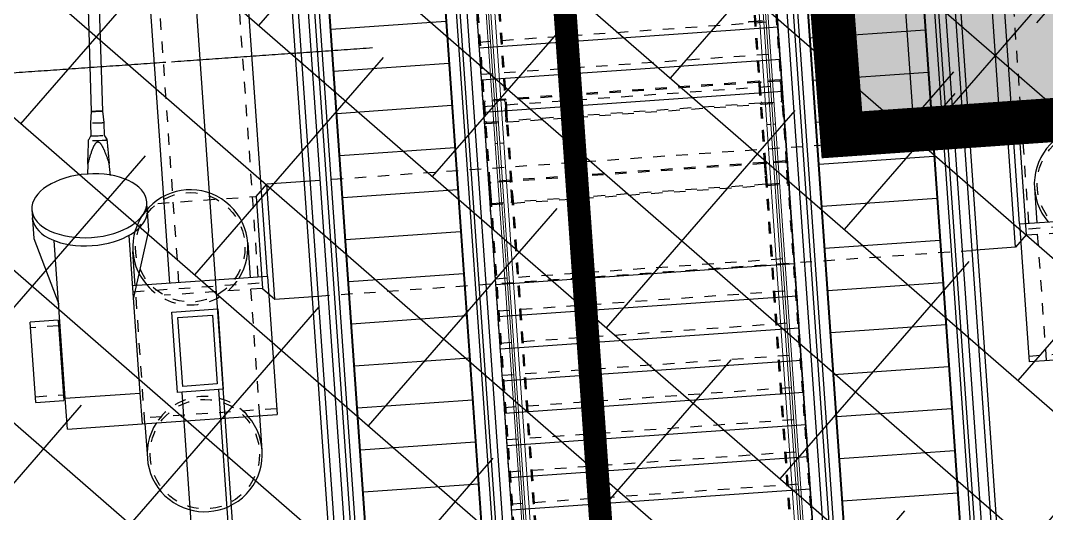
# Model space of a CAD drawing. Header units: millimetres. Extents: x 50357 to 985146, y 723188 to 1803594.
# Drawn here: x 834407.37 to 834416.28, y 820128.81 to 820133.09 of the extents above; entities that cross this region are included whole.
import ezdxf
from ezdxf.xclip import XClip

# ---------------------------------------------------------------- set-up
doc = ezdxf.new("R2010")
doc.units = ezdxf.units.MM
doc.header["$LTSCALE"] = 3
doc.header["$MEASUREMENT"] = 0
for name, pattern in [('DASHED2', [0.375, 0.25, -0.125]), ('DIVIDE', [1.25, 0.5, -0.25, 0, -0.25, 0, -0.25]), ('Grid Line', [22.225, 12.7, -3.175, 3.175, -3.175]), ('XXASB-PIW-ARC-DWG-1012-MWP-XXXX-WS3-XC$0$XXXXX-PIW-P-ASB_BRIDGE_DECK_STR-XXX$0$Member Hidden', [4.5, 2.5, -2]), ('XXASB-PIW-ARC-DWG-1012-MWP-XXXX-WS3-XC$0$XXXXX-PIW-P-ASB_BRIDGE_STAIR_ESCALATOR-XXX$0$Member Hidden', [4.5, 2.5, -2])]:
    doc.linetypes.add(name, pattern=pattern)
doc.layers.add('-Excluded area line', color=7, linetype='DASHED2', lineweight=40)
for name, color, linetype in [('-Section line', 7, 'Continuous'), ('00_Xref', 7, 'Continuous'), ('3A35X-MAGP-P-LD-00-0$0$LWK-GA_HANDRAIL', 7, 'Continuous'), ('_ANCILIARY', 40, 'Continuous'), ('_ANCILIARY HATCH', 252, 'Continuous'), ('_DEV LINE', 96, 'DIVIDE')]:
    doc.layers.add(name, color=color, linetype=linetype)
for name, color, linetype, true_color in [('WKD071__', 7, 'Continuous', 0x6e6e6e), ('XXASB-PIW-ARC-DWG-1012-MWP-XXXX-WS3-XC$0$XXXXX-PIW-P-ASB_BRIDGE_DECK_STR-XXX$0$A-GENM', 7, 'Continuous', 0x6e6e6e), ('XXASB-PIW-ARC-DWG-1012-MWP-XXXX-WS3-XC$0$XXXXX-PIW-P-ASB_BRIDGE_DECK_STR-XXX$0$ADS280_B', 7, 'Continuous', 0x6e6e6e), ('XXASB-PIW-ARC-DWG-1012-MWP-XXXX-WS3-XC$0$XXXXX-PIW-P-ASB_BRIDGE_DECK_STR-XXX$0$ADS280_BSteel', 7, 'Continuous', 0x6e6e6e), ('XXASB-PIW-ARC-DWG-1012-MWP-XXXX-WS3-XC$0$XXXXX-PIW-P-ASB_BRIDGE_DECK_STR-XXX$0$ADS280_C', 7, 'Continuous', 0x6e6e6e), ('XXASB-PIW-ARC-DWG-1012-MWP-XXXX-WS3-XC$0$XXXXX-PIW-P-ASB_BRIDGE_DECK_STR-XXX$0$ADS280_H', 7, 'XXASB-PIW-ARC-DWG-1012-MWP-XXXX-WS3-XC$0$XXXXX-PIW-P-ASB_BRIDGE_DECK_STR-XXX$0$Member Hidden', 0x6e6e6e), ('XXASB-PIW-ARC-DWG-1012-MWP-XXXX-WS3-XC$0$XXXXX-PIW-P-ASB_BRIDGE_STAIR_ESCALATOR-XXX$0$A-GENM', 7, 'Continuous', 0x6e6e6e), ('XXASB-PIW-ARC-DWG-1012-MWP-XXXX-WS3-XC$0$XXXXX-PIW-P-ASB_BRIDGE_STAIR_ESCALATOR-XXX$0$ADS240', 7, 'XXASB-PIW-ARC-DWG-1012-MWP-XXXX-WS3-XC$0$XXXXX-PIW-P-ASB_BRIDGE_STAIR_ESCALATOR-XXX$0$Member Hidden', 0x6e6e6e), ('XXASB-PIW-ARC-DWG-1012-MWP-XXXX-WS3-XC$0$XXXXX-PIW-P-ASB_BRIDGE_STAIR_ESCALATOR-XXX$0$ADS240_F', 7, 'Continuous', 0x6e6e6e), ('XXASB-PIW-ARC-DWG-1012-MWP-XXXX-WS3-XC$0$XXXXX-PIW-P-ASB_BRIDGE_STAIR_ESCALATOR-XXX$0$ADS280_C', 7, 'Continuous', 0x6e6e6e), ('XXASB-PIW-ARC-DWG-1012-MWP-XXXX-WS3-XC$0$XXXXX-PIW-P-ASB_BRIDGE_STAIR_ESCALATOR-XXX$0$ADS280_H1', 7, 'XXASB-PIW-ARC-DWG-1012-MWP-XXXX-WS3-XC$0$XXXXX-PIW-P-ASB_BRIDGE_STAIR_ESCALATOR-XXX$0$Member Hidden', 0x6e6e6e), ('XXASB-PIW-ARC-DWG-1012-MWP-XXXX-WS3-XC$0$XXXXX-PIW-P-ASB_BRIDGE_STAIR_ESCALATOR-XXX$0$ADS292_H', 7, 'XXASB-PIW-ARC-DWG-1012-MWP-XXXX-WS3-XC$0$XXXXX-PIW-P-ASB_BRIDGE_STAIR_ESCALATOR-XXX$0$Member Hidden', 0x6e6e6e), ('XXASB-PIW-ARC-DWG-1012-MWP-XXXX-WS3-XC$0$XXXXX-PIW-P-ASB_BRIDGE_STAIR_ESCALATOR-XXX$0$ADS292_H1', 7, 'XXASB-PIW-ARC-DWG-1012-MWP-XXXX-WS3-XC$0$XXXXX-PIW-P-ASB_BRIDGE_STAIR_ESCALATOR-XXX$0$Member Hidden', 0x6e6e6e), ('XXASB-PIW-ARC-DWG-1012-MWP-XXXX-WS3-XC$0$XXXXX-PIW-P-ASB_BRIDGE_STAIR_ESCALATOR-XXX$0$Q-SPCQ-1', 7, 'Continuous', 0x6e6e6e)]:
    doc.layers.add(name, color=color, linetype=linetype, true_color=true_color)
doc.layers.add('XXASB-PIW-ARC-DWG-1012-MWP-XXXX-WS3-XC$0$XXXXX-PIW-P-ASB_BRIDGE_DECK_ARC-XXX$0$A-FLOR-HRAL', color=7, linetype='Continuous', lineweight=13, true_color=0x6e6e6e)

# ---------------------------------------------------------------- blocks, each defined once
blk = doc.blocks.new('x-baseplan')
blk.add_lwpolyline([(834550.5505, 818213.8099), (834557.1707, 818119.1058), (834549.7388, 818118.5863), (834547.9798, 818143.7498), (834547.5808, 818143.722), (834547.5407, 818144.2956), (834539.9643, 818143.7659), (834540.0207, 818142.9597), (834532.4541, 818142.4509), (834523.9731, 818144.3196), (834526.2542, 818154.6723), (834539.4112, 818151.6754), (834539.6457, 818148.3218), (834547.2222, 818148.8514), (834547.1833, 818149.4081), (834547.5823, 818149.436), (834542.9962, 818215.0413), (834543.2207, 818215.057), (834550.326, 818213.7942), (834550.5505, 818213.8099)])
blk = doc.blocks.new('XXASB-PIW-ARC-DWG-1012-MWP-XXXX-WS3-XC$0$XXXXX-PIW-P-ASB_BRIDGE_DECK_ARC-XXX$0$HANDRAIL - HANDRAIL-3273728-DECK F_F_L__ARC')
at = {"layer": 'XXASB-PIW-ARC-DWG-1012-MWP-XXXX-WS3-XC$0$XXXXX-PIW-P-ASB_BRIDGE_DECK_ARC-XXX$0$A-FLOR-HRAL'}
for p, q in [((-668972.4, 99837.5), (-668972.4, 93010.1)), ((-668937.4, 93010.1), (-668937.4, 99837.5)), ((-668917.4, 93007.6), (-668917.4, 98077.6)), ((-668917.4, 93007.6), (-668917.4, 98077.6)), ((-668897.4, 98077.6), (-668897.4, 93007.6)), ((-668972.4, 93010.1), (-668972.4, 91790.1)), ((-668937.4, 91790.1), (-668937.4, 93010.1)), ((-668917.4, 91787.6), (-668917.4, 93007.6)), ((-668917.4, 91787.6), (-668917.4, 93007.6)), ((-668897.4, 93007.6), (-668917.4, 93007.6)), ((-668897.4, 93007.6), (-668897.4, 91787.6)), ((-668972.4, 91790.1), (-668972.4, 87310.1)), ((-668937.4, 87310.1), (-668937.4, 91790.1)), ((-668917.4, 87307.6), (-668917.4, 91787.6)), ((-668917.4, 87307.6), (-668917.4, 91787.6)), ((-668917.4, 91787.6), (-668897.4, 91787.6)), ((-668897.4, 91787.6), (-668897.4, 87307.6))]:
    blk.add_line(p, q, dxfattribs=at)
for points in [[(-668962.4, 93007.6), (-668964.2, 93007.6), (-668966.8, 93007.8), (-668969.6, 93008.3), (-668971.2, 93008.8), (-668972.2, 93009.4), (-668972.4, 93009.9), (-668972.4, 93010.1)], [(-668962.4, 91787.6), (-668964.2, 91787.6), (-668966.8, 91787.8), (-668969.6, 91788.3), (-668971.2, 91788.8), (-668972.2, 91789.4), (-668972.4, 91789.9), (-668972.4, 91790.1)]]:
    blk.add_open_spline(points, degree=3, knots=[0, 0, 0, 0, 0.1666667, 0.25, 0.3333333, 0.4166667, 0.5, 0.5, 0.5, 0.5], dxfattribs=at)
for points in [[(-668937.4, 93010.1), (-668937.4, 93009.9), (-668937.6, 93009.4), (-668938.6, 93008.8), (-668940.3, 93008.3), (-668942.3, 93007.9), (-668944.8, 93007.6), (-668946.5, 93007.6), (-668962.4, 93007.6)], [(-668937.4, 91790.1), (-668937.4, 91789.9), (-668937.6, 91789.4), (-668938.7, 91788.8), (-668940.3, 91788.3), (-668942.4, 91787.9), (-668944.8, 91787.6), (-668946.5, 91787.6), (-668962.4, 91787.6)]]:
    blk.add_open_spline(points, degree=3, dxfattribs=at)
blk = doc.blocks.new('XXASB-PIW-ARC-DWG-1012-MWP-XXXX-WS3-XC$0$XXXXX-PIW-P-ASB_BRIDGE_DECK_ARC-XXX$0$HANDRAIL1 - HANDRAIL-3274031-DECK F_F_L__ARC')
at = {"layer": 'XXASB-PIW-ARC-DWG-1012-MWP-XXXX-WS3-XC$0$XXXXX-PIW-P-ASB_BRIDGE_DECK_ARC-XXX$0$A-FLOR-HRAL'}
for p, q in [((-671107.9, 99837.5), (-671107.9, 93010.1)), ((-671072.9, 93010.1), (-671072.9, 99837.5)), ((-671147.9, 93007.6), (-671147.9, 98077.6)), ((-671127.9, 93007.6), (-671127.9, 98077.6)), ((-671127.9, 98077.6), (-671127.9, 93007.6)), ((-671147.9, 91787.6), (-671147.9, 93007.6)), ((-671127.9, 93007.6), (-671147.9, 93007.6)), ((-671127.9, 91787.6), (-671127.9, 93007.6)), ((-671127.9, 93007.6), (-671127.9, 91787.6)), ((-671107.9, 93010.1), (-671107.9, 91790.1)), ((-671072.9, 91790.1), (-671072.9, 93010.1)), ((-671107.9, 91790.1), (-671108, 87310.1)), ((-671073, 87310.1), (-671072.9, 91790.1)), ((-671148, 87307.6), (-671147.9, 91787.6)), ((-671147.9, 91787.6), (-671127.9, 91787.6)), ((-671128, 87307.6), (-671127.9, 91787.6)), ((-671127.9, 91787.6), (-671128, 87307.6))]:
    blk.add_line(p, q, dxfattribs=at)
for points in [[(-671097.9, 93007.6), (-671099.7, 93007.6), (-671102.3, 93007.8), (-671105.1, 93008.3), (-671106.7, 93008.8), (-671107.7, 93009.4), (-671107.9, 93009.9), (-671107.9, 93010.1)], [(-671097.9, 91787.6), (-671099.7, 91787.6), (-671102.3, 91787.8), (-671105.1, 91788.3), (-671106.7, 91788.8), (-671107.7, 91789.4), (-671107.9, 91789.9), (-671107.9, 91790.1)]]:
    blk.add_open_spline(points, degree=3, knots=[0, 0, 0, 0, 0.1666667, 0.25, 0.3333333, 0.4166667, 0.5, 0.5, 0.5, 0.5], dxfattribs=at)
for points in [[(-671072.9, 93010.1), (-671072.9, 93009.9), (-671073.2, 93009.4), (-671074.2, 93008.8), (-671075.8, 93008.3), (-671077.9, 93007.9), (-671080.3, 93007.6), (-671097.1, 93007.6), (-671097.9, 93007.6)], [(-671072.9, 91790.1), (-671072.9, 91789.9), (-671073.2, 91789.4), (-671074.2, 91788.8), (-671075.8, 91788.3), (-671077.9, 91787.9), (-671095.3, 91787.6), (-671097.1, 91787.6), (-671097.9, 91787.6)]]:
    blk.add_open_spline(points, degree=3, dxfattribs=at)
blk = doc.blocks.new('XXASB-PIW-ARC-DWG-1012-MWP-XXXX-WS3-XC$0$XXXXX-PIW-P-ASB_BRIDGE_DECK_ARC-XXX')
at = {"layer": 'XXASB-PIW-ARC-DWG-1012-MWP-XXXX-WS3-XC$0$XXXXX-PIW-P-ASB_BRIDGE_DECK_ARC-XXX$0$A-FLOR-HRAL', "rotation": 3.999000000000387}
for name, p in [('XXASB-PIW-ARC-DWG-1012-MWP-XXXX-WS3-XC$0$XXXXX-PIW-P-ASB_BRIDGE_DECK_ARC-XXX$0$HANDRAIL - HANDRAIL-3273728-DECK F_F_L__ARC', (835227159.6, 818090927.1)), ('XXASB-PIW-ARC-DWG-1012-MWP-XXXX-WS3-XC$0$XXXXX-PIW-P-ASB_BRIDGE_DECK_ARC-XXX$0$HANDRAIL1 - HANDRAIL-3274031-DECK F_F_L__ARC', (835226970.6, 818090913.9))]:
    blk.add_blockref(name, p, dxfattribs=at)
blk = doc.blocks.new('XXASB-PIW-ARC-DWG-1012-MWP-XXXX-WS3-XC$0$XXXXX-PIW-P-ASB_BRIDGE_DECK_STR-XXX$0$Hanger Node - Hanger Node-V16-DECK F_F_L__STR')
at = {"layer": 'XXASB-PIW-ARC-DWG-1012-MWP-XXXX-WS3-XC$0$XXXXX-PIW-P-ASB_BRIDGE_DECK_STR-XXX$0$A-GENM'}
for p, q in [((364.8, 93.3), (276.4, 99.3)), ((606, 63.3), (579.2, 78.8)), ((721, 60), (606, 60)), ((821, 50), (721, 60)), ((579.2, -78.8), (606, -63.3)), ((606, -60), (721, -60)), ((721, -60), (821, -50)), ((260.2, -100.4), (364.8, -93.3))]:
    blk.add_line(p, q, dxfattribs=at)
for centre, major_axis, start_param, end_param in [((568.5, 0), (0, 85), 0.986084, 3.788527), ((606, 0), (0, 63.3), 3.926991, 5.819538), ((721, 0), (0, 60), 0.785398, 3.926997), ((821, 0), (0, 50), 4.426575, 10.363752), ((821, 0), (0, 50), 4.243489, 9.930095), ((821, 0), (0, 50), 0.999585, 6.283185), ((821, 0), (0, 50), 0.208627, 4.936788), ((821, 0), (0, 50), 1.659996, 4.52034)]:
    blk.add_ellipse(centre, major_axis=major_axis, ratio=0.000001, start_param=start_param, end_param=end_param, dxfattribs=at)
for points, knots in [([(364.8, -93.3), (374.1, -90.6), (392.7, -85.1), (420.4, -76.4), (443.2, -68.7), (461.5, -62.2), (472.8, -57.9), (481.8, -54.3), (488.5, -51.6), (494, -49.2), (498.5, -47.2), (501.7, -45.7), (505, -44.2), (509.4, -42.1), (514.9, -39.5), (520.2, -36.6), (523.9, -34.5), (525.9, -33.2), (527.4, -32.2), (528.9, -31.2), (531, -29.8), (533.7, -28.1), (536.9, -25.9), (541.1, -22.9), (544.9, -19.7), (547.5, -16.7), (548.7, -14.9), (549.5, -13.5), (550.1, -12), (550.8, -9.9), (551.5, -7.1), (552.1, -3.6), (552.2, 0), (552, 3.7), (551.5, 7.2), (550.8, 10), (550, 12.1), (549.4, 13.5), (548.6, 14.9), (547.4, 16.8), (544.8, 19.8), (541.1, 23), (536.9, 26), (533.7, 28.1), (531, 29.8), (528.9, 31.2), (527.4, 32.2), (525.9, 33.2), (523.9, 34.5), (520.2, 36.6), (514.9, 39.5), (509.4, 42.1), (505, 44.2), (501.7, 45.7), (498.4, 47.2), (494, 49.2), (488.5, 51.6), (481.8, 54.3), (472.8, 57.9), (461.5, 62.2), (443.2, 68.7), (420.4, 76.4), (392.6, 85.1), (374.1, 90.6), (364.8, 93.3)], [0, 0, 0, 0, 0.066667, 0.133333, 0.2, 0.233333, 0.266667, 0.283333, 0.3, 0.316667, 0.325, 0.333333, 0.341667, 0.35, 0.366667, 0.383333, 0.391667, 0.395833, 0.4, 0.404167, 0.408333, 0.416667, 0.425, 0.433333, 0.45, 0.458333, 0.4625, 0.466667, 0.470833, 0.475, 0.483333, 0.491667, 0.5, 0.508333, 0.516667, 0.525, 0.529167, 0.533333, 0.5375, 0.541667, 0.55, 0.566667, 0.575, 0.583333, 0.591667, 0.595833, 0.6, 0.604167, 0.608333, 0.616667, 0.633333, 0.65, 0.658333, 0.666667, 0.675, 0.683333, 0.7, 0.716667, 0.733333, 0.766667, 0.8, 0.866667, 0.933333, 1, 1, 1, 1]), ([(364.8, 93.3), (378.6, 92.4), (406, 90.5), (440.2, 88.2), (467.6, 86.4), (488, 85), (508.4, 83.6), (528.6, 82.2), (548.7, 80.9), (561.9, 80), (568.5, 79.5)], [0, 0, 0, 0, 0.2, 0.4, 0.5, 0.6, 0.7, 0.8, 0.9, 1, 1, 1, 1]), ([(568.5, 79.5), (570.6, 79.4), (572.9, 79.2), (575.1, 79.1), (576.5, 79), (577.9, 78.9), (578.9, 78.8), (579.2, 78.8), (579.2, 78.8)], [0, 0, 0, 0, 0.333333, 0.416667, 0.5, 0.666667, 0.833333, 1, 1, 1, 1]), ([(568.5, -79.5), (561.9, -80), (548.7, -80.9), (528.6, -82.2), (508.4, -83.6), (488, -85), (467.6, -86.4), (440.2, -88.2), (406, -90.5), (378.6, -92.4), (364.8, -93.3)], [0, 0, 0, 0, 0.1, 0.2, 0.3, 0.4, 0.5, 0.6, 0.8, 1, 1, 1, 1]), ([(579.2, -78.8), (579.2, -78.8), (578.9, -78.8), (577.9, -78.9), (576.5, -79), (575.1, -79.1), (572.9, -79.2), (570.6, -79.4), (568.5, -79.5)], [0, 0, 0, 0, 0.166667, 0.333333, 0.5, 0.583333, 0.666667, 1, 1, 1, 1])]:
    blk.add_open_spline(points, degree=3, knots=knots, dxfattribs=at)
blk = doc.blocks.new('XXASB-PIW-ARC-DWG-1012-MWP-XXXX-WS3-XC$0$XXXXX-PIW-P-ASB_BRIDGE_DECK_STR-XXX$0$Hanger Rod M100 - Horiziontal Rod-3293526-DECK F_F_L__STR')
at = {"layer": 'XXASB-PIW-ARC-DWG-1012-MWP-XXXX-WS3-XC$0$XXXXX-PIW-P-ASB_BRIDGE_DECK_STR-XXX$0$ADS280_B'}
for p, q in [((1181.9, 50), (-4877.3, 50)), ((1181.9, 50), (1181.9, 45.4)), ((-4877.3, -50), (-4877.3, -45.4)), ((-4877.3, -50), (1181.9, -50))]:
    blk.add_line(p, q, dxfattribs=at)
for centre, start_param, end_param in [((-4877.3, 0), 5.763862, 11.331637), ((-4877.3, 0), 5.875466, 11.268739), ((-4877.3, 0), 4.934897, 8.058481), ((-4877.3, 0), 4.11118, 8.486953), ((-4877.3, 0), 4.788814, 7.628898), ((-4877.3, 0), 3.263359, 9.424778), ((1181.9, 0), 2.733873, 8.29873), ((1181.9, 0), 0.523599, 0.803373), ((1181.9, 0), 0.937825, 1.141156), ((1181.9, 0), 1.330369, 1.681779), ((1181.9, 0), 1.593082, 4.487306), ((1181.9, 0), 2.277935, 2.598801)]:
    blk.add_ellipse(centre, major_axis=(0, 50), ratio=0.000001, start_param=start_param, end_param=end_param, dxfattribs=at)
at = {"layer": 'XXASB-PIW-ARC-DWG-1012-MWP-XXXX-WS3-XC$0$XXXXX-PIW-P-ASB_BRIDGE_DECK_STR-XXX$0$ADS280_H'}
for centre, start_param, end_param in [((-4877.3, 0), 5.604068, 7.173152), ((-4877.3, 0), 3.141593, 8.204559), ((-4877.3, 0), 5.738942, 6.714216), ((1181.9, 0), 0.814184, 6.283185), ((1181.9, 0), 0, 5.070939), ((1181.9, 0), 2.159285, 3.974735), ((1181.9, 0), 2.449769, 4.031559)]:
    blk.add_ellipse(centre, major_axis=(0, 50), ratio=0.000001, start_param=start_param, end_param=end_param, dxfattribs=at)
blk = doc.blocks.new('XXASB-PIW-ARC-DWG-1012-MWP-XXXX-WS3-XC$0$XXXXX-PIW-P-ASB_BRIDGE_DECK_STR-XXX$0$Arch Built-up Joint - ARCH JOINT BUILT-UP BOX-545552-DECK LEVEL FRAMING PLAN _PART 2 OF 2_')
at = {"layer": 'XXASB-PIW-ARC-DWG-1012-MWP-XXXX-WS3-XC$0$XXXXX-PIW-P-ASB_BRIDGE_DECK_STR-XXX$0$A-GENM'}
for p, q in [((89818.1, 666797.4), (89234.8, 666622.4)), ((89984.8, 666797.4), (89818.1, 666797.4)), ((89984.8, 666796.8), (89984.8, 666797.4)), ((89984.8, 666797.4), (89998.6, 666797.4)), ((90069.4, 666797.4), (89998.6, 666797.4)), ((88148.4, 666622.4), (88148.4, 665972.4)), ((88148.4, 666622.4), (88416.8, 666622.4)), ((88416.8, 666622.4), (89789.6, 666622.4)), ((88416.8, 666622.4), (88416.8, 666537.4)), ((88416.8, 666537.4), (88416.8, 666057.4)), ((88416.8, 666057.4), (88416.8, 665972.4)), ((88416.8, 665972.4), (88148.4, 665972.4)), ((89788.9, 665972.4), (88416.8, 665972.4)), ((89234.8, 665972.3), (89818.1, 665797.4)), ((89818.1, 665797.4), (89984.8, 665797.4)), ((89984.8, 665797.4), (89984.8, 665798)), ((89998.6, 665797.4), (89984.8, 665797.4)), ((89998.6, 665797.4), (90069.4, 665797.4))]:
    blk.add_line(p, q, dxfattribs=at)
for centre, start_param, end_param in [((89998.6, 666297.4), 0.050021, 1.570795), ((90069.4, 666297.4), 0.001055, 1.570796), ((89998.6, 666297.4), 0.004384, 0.050021), ((90069.4, 666297.4), 4.712389, 6.283185), ((89998.6, 666297.4), 1.570795, 3.091572), ((90069.4, 666297.4), 1.570796, 3.140538), ((90069.4, 666297.4), 3.141593, 4.712389), ((89998.6, 666297.4), 3.091572, 3.137208)]:
    blk.add_ellipse(centre, major_axis=(0, 500), ratio=0.552538, start_param=start_param, end_param=end_param, dxfattribs=at)
blk = doc.blocks.new('XXASB-PIW-ARC-DWG-1012-MWP-XXXX-WS3-XC$0$XXXXX-PIW-P-ASB_BRIDGE_DECK_STR-XXX$0$Circular Hollow Sections - CHS Ø 700x50 THK-2967927-DECK LEVEL FRAMING PLAN _PART 2 OF 2_')
at = {"layer": 'XXASB-PIW-ARC-DWG-1012-MWP-XXXX-WS3-XC$0$XXXXX-PIW-P-ASB_BRIDGE_DECK_STR-XXX$0$ADS280_B'}
for p, q in [((88398.4, 676430.6), (88398.4, 676185.5)), ((88398.4, 676430.6), (89098.4, 676430.6)), ((89098.4, 676185.5), (89098.4, 676430.6)), ((89098.4, 676185.5), (88398.4, 676185.5))]:
    blk.add_line(p, q, dxfattribs=at)
at = {"layer": 'XXASB-PIW-ARC-DWG-1012-MWP-XXXX-WS3-XC$0$XXXXX-PIW-P-ASB_BRIDGE_DECK_STR-XXX$0$ADS280_H'}
for p, q in [((88448.4, 676430.6), (88448.4, 676185.5)), ((89048.4, 676185.5), (89048.4, 676430.6))]:
    blk.add_line(p, q, dxfattribs=at)
blk = doc.blocks.new('XXASB-PIW-ARC-DWG-1012-MWP-XXXX-WS3-XC$0$XXXXX-PIW-P-ASB_BRIDGE_DECK_STR-XXX$0$Built Up Member - BUILT-UP BOX D1000xB650xTF50xTW50 THK-2043985-DECK LEVEL FRAMING PLAN _PART 2 OF 2_')
at = {"layer": 'XXASB-PIW-ARC-DWG-1012-MWP-XXXX-WS3-XC$0$XXXXX-PIW-P-ASB_BRIDGE_DECK_STR-XXX$0$ADS280_B'}
for p, q in [((88148.4, 675522.4), (88148.4, 674347.4)), ((89348.4, 674347.4), (89348.4, 675522.4)), ((89348.4, 674347.4), (88148.4, 674347.4))]:
    blk.add_line(p, q, dxfattribs=at)
at = {"layer": 'XXASB-PIW-ARC-DWG-1012-MWP-XXXX-WS3-XC$0$XXXXX-PIW-P-ASB_BRIDGE_DECK_STR-XXX$0$ADS280_H'}
for p, q in [((88198.4, 674347.4), (88198.4, 675522.4)), ((89298.4, 675522.4), (89298.4, 674347.4))]:
    blk.add_line(p, q, dxfattribs=at)
blk = doc.blocks.new('XXASB-PIW-ARC-DWG-1012-MWP-XXXX-WS3-XC$0$XXXXX-PIW-P-ASB_BRIDGE_DECK_STR-XXX$0$C1')
at = {"layer": 'XXASB-PIW-ARC-DWG-1012-MWP-XXXX-WS3-XC$0$XXXXX-PIW-P-ASB_BRIDGE_DECK_STR-XXX$0$ADS280_C'}
for points in [[(-350, 200), (350, 200), (350, -200), (-350, -200)], [(-300, 150), (300, 150), (300, -150), (-300, -150)]]:
    blk.add_lwpolyline(points, close=True, dxfattribs=at)
blk = doc.blocks.new('XXASB-PIW-ARC-DWG-1012-MWP-XXXX-WS3-XC$0$XXXXX-PIW-P-ASB_BRIDGE_DECK_STR-XXX')
at = {"layer": 'XXASB-PIW-ARC-DWG-1012-MWP-XXXX-WS3-XC$0$XXXXX-PIW-P-ASB_BRIDGE_DECK_STR-XXX$0$ADS280_B'}
for p, q in [((834548143.2, 818135676.6), (834542828.6, 818211703.5)), ((834555525.2, 818136192.6), (834554926.2, 818144761.7)), ((834548991.1, 818135735.9), (834548392.1, 818144304.9))]:
    blk.add_line(p, q, dxfattribs=at)
at = {"layer": 'XXASB-PIW-ARC-DWG-1012-MWP-XXXX-WS3-XC$0$XXXXX-PIW-P-ASB_BRIDGE_DECK_STR-XXX$0$ADS280_BSteel'}
for p, q in [((834548247.4, 818134731.6), (834548472.3, 818131514.2)), ((834548795.4, 818131536.7), (834548570.5, 818134754.1))]:
    blk.add_line(p, q, dxfattribs=at)
at = {"layer": 'XXASB-PIW-ARC-DWG-1012-MWP-XXXX-WS3-XC$0$XXXXX-PIW-P-ASB_BRIDGE_DECK_STR-XXX$0$ADS280_H'}
for p, q in [((834548223, 818135682.2), (834547311.9, 818148715.4)), ((834555605, 818136198.2), (834555006.2, 818144764.2)), ((834548911.3, 818135730.3), (834548312.5, 818144296.3))]:
    blk.add_line(p, q, dxfattribs=at)
at = {"layer": 'XXASB-PIW-ARC-DWG-1012-MWP-XXXX-WS3-XC$0$XXXXX-PIW-P-ASB_BRIDGE_DECK_STR-XXX$0$A-GENM'}
for name, p, rotation in [('XXASB-PIW-ARC-DWG-1012-MWP-XXXX-WS3-XC$0$XXXXX-PIW-P-ASB_BRIDGE_DECK_STR-XXX$0$Hanger Node - Hanger Node-V16-DECK F_F_L__STR', (834547535, 818136349.8), 91.70044239157103), ('XXASB-PIW-ARC-DWG-1012-MWP-XXXX-WS3-XC$0$XXXXX-PIW-P-ASB_BRIDGE_DECK_STR-XXX$0$Arch Built-up Joint - ARCH JOINT BUILT-UP BOX-545552-DECK LEVEL FRAMING PLAN _PART 2 OF 2_', (835218400.8, 818092963.9), 93.99870513591777)]:
    blk.add_blockref(name, p, dxfattribs=dict(at, rotation=rotation))
at = {"layer": 'XXASB-PIW-ARC-DWG-1012-MWP-XXXX-WS3-XC$0$XXXXX-PIW-P-ASB_BRIDGE_DECK_STR-XXX$0$ADS280_B', "linetype": 'XXASB-PIW-ARC-DWG-1012-MWP-XXXX-WS3-XC$0$XXXXX-PIW-P-ASB_BRIDGE_DECK_STR-XXX$0$Member Hidden', "xscale": -1, "rotation": 273.9987051370143}
blk.add_blockref('XXASB-PIW-ARC-DWG-1012-MWP-XXXX-WS3-XC$0$XXXXX-PIW-P-ASB_BRIDGE_DECK_STR-XXX$0$Built Up Member - BUILT-UP BOX D1000xB650xTF50xTW50 THK-2043985-DECK LEVEL FRAMING PLAN _PART 2 OF 2_', (833889050, 818000036.8), dxfattribs=at)
at = {"layer": 'XXASB-PIW-ARC-DWG-1012-MWP-XXXX-WS3-XC$0$XXXXX-PIW-P-ASB_BRIDGE_DECK_STR-XXX$0$ADS280_B', "linetype": 'XXASB-PIW-ARC-DWG-1012-MWP-XXXX-WS3-XC$0$XXXXX-PIW-P-ASB_BRIDGE_DECK_STR-XXX$0$Member Hidden', "rotation": 93.99870513591777}
blk.add_blockref('XXASB-PIW-ARC-DWG-1012-MWP-XXXX-WS3-XC$0$XXXXX-PIW-P-ASB_BRIDGE_DECK_STR-XXX$0$Built Up Member - BUILT-UP BOX D1000xB650xTF50xTW50 THK-2043985-DECK LEVEL FRAMING PLAN _PART 2 OF 2_', (835227927.5, 818093629.8), dxfattribs=at)
at = {"layer": 'XXASB-PIW-ARC-DWG-1012-MWP-XXXX-WS3-XC$0$XXXXX-PIW-P-ASB_BRIDGE_DECK_STR-XXX$0$ADS280_BSteel', "linetype": 'XXASB-PIW-ARC-DWG-1012-MWP-XXXX-WS3-XC$0$XXXXX-PIW-P-ASB_BRIDGE_DECK_STR-XXX$0$Member Hidden'}
for name, p, rotation in [('XXASB-PIW-ARC-DWG-1012-MWP-XXXX-WS3-XC$0$XXXXX-PIW-P-ASB_BRIDGE_DECK_STR-XXX$0$Hanger Rod M100 - Horiziontal Rod-3293526-DECK F_F_L__STR', (834547365.9, 818142045.6), 91.70044239157103), ('XXASB-PIW-ARC-DWG-1012-MWP-XXXX-WS3-XC$0$XXXXX-PIW-P-ASB_BRIDGE_DECK_STR-XXX$0$Circular Hollow Sections - CHS Ø 700x50 THK-2967927-DECK LEVEL FRAMING PLAN _PART 2 OF 2_', (835227927.5, 818093629.8), 93.99870513591777)]:
    blk.add_blockref(name, p, dxfattribs=dict(at, rotation=rotation))
at = {"layer": 'XXASB-PIW-ARC-DWG-1012-MWP-XXXX-WS3-XC$0$XXXXX-PIW-P-ASB_BRIDGE_DECK_STR-XXX$0$ADS280_C', "rotation": 93.99870513598016}
blk.add_blockref('XXASB-PIW-ARC-DWG-1012-MWP-XXXX-WS3-XC$0$XXXXX-PIW-P-ASB_BRIDGE_DECK_STR-XXX$0$C1', (834548384.5, 818135092), dxfattribs=at)
blk = doc.blocks.new('XXASB-PIW-ARC-DWG-1012-MWP-XXXX-WS3-XC$0$XXXXX-PIW-P-ASB_BRIDGE_STAIR_ESCALATOR-XXX$0$KONEGL-TravelMaster110_Escalator_Single_metric - TM110 - 101384-1810381-DECK F_F_L__STR')
at = {"layer": 'XXASB-PIW-ARC-DWG-1012-MWP-XXXX-WS3-XC$0$XXXXX-PIW-P-ASB_BRIDGE_STAIR_ESCALATOR-XXX$0$Q-SPCQ-1'}
for p, q in [((7575.6, 773.5), (-885, 773.5)), ((7327.3, 687.4), (-8262.6, 687.4)), ((-8262.6, 629.2), (7327.3, 629.2)), ((7574.3, 593.5), (-7791.7, 593.5)), ((-7757, 505), (7607.7, 505)), ((-7748.3, 500), (7616.1, 500)), ((2252.8, 500), (2252.8, -500)), ((2618.9, 500), (2618.9, -500)), ((2985, 500), (2985, -500)), ((3351.1, 500), (3351.1, -500)), ((3717.2, 500), (3717.2, -500)), ((4083.2, 500), (4083.2, -500)), ((4449.3, 500), (4449.3, -500)), ((4815.4, 500), (4815.4, -500)), ((5181.5, 500), (5181.5, -500)), ((5547.6, 500), (5547.6, -500)), ((5913.6, 500), (5913.6, -500)), ((6279.7, 500), (6279.7, -500)), ((7607.7, -505), (-7757, -505)), ((7616.1, -500), (-7748.3, -500)), ((7574.3, -593.5), (-7791.7, -593.5)), ((-8262.6, -629.2), (7327.3, -629.2)), ((7327.3, -687.4), (-8262.6, -687.4)), ((-7790.5, -773.5), (7575.6, -773.5))]:
    blk.add_line(p, q, dxfattribs=at)
blk = doc.blocks.new('XXASB-PIW-ARC-DWG-1012-MWP-XXXX-WS3-XC$0$XXXXX-PIW-P-ASB_BRIDGE_STAIR_ESCALATOR-XXX$0$KONEGL-TravelMaster110_Escalator_Single_metric - TM110 - 101384-V1-DECK F_F_L__STR')
at = {"layer": 'XXASB-PIW-ARC-DWG-1012-MWP-XXXX-WS3-XC$0$XXXXX-PIW-P-ASB_BRIDGE_STAIR_ESCALATOR-XXX$0$Q-SPCQ-1'}
for p, q in [((7575.6, 773.5), (-7790.4, 773.5)), ((7327.3, 687.4), (-8262.6, 687.4)), ((-8262.6, 629.2), (7327.3, 629.2)), ((7574.3, 593.5), (-7791.7, 593.5)), ((-7757, 505), (7607.7, 505)), ((-7748.3, 500), (7616.1, 500)), ((2618.9, 500), (2618.9, -500)), ((2985, 500), (2985, -500)), ((3351.1, 500), (3351.1, -500)), ((3717.2, 500), (3717.2, -500)), ((4083.2, 500), (4083.2, -500)), ((4449.3, 500), (4449.3, -500)), ((4815.4, 500), (4815.4, -500)), ((5181.5, 500), (5181.5, -500)), ((5547.6, 500), (5547.6, -500)), ((5913.6, 500), (5913.6, -500)), ((6279.7, 500), (6279.7, -500)), ((6645.8, 500), (6645.8, -500)), ((7607.7, -505), (-7757, -505)), ((7616.1, -500), (-7748.3, -500)), ((7574.3, -593.5), (-7791.7, -593.5)), ((-8262.6, -629.2), (7327.3, -629.2)), ((7327.3, -687.4), (-8262.6, -687.4)), ((-885, -773.5), (7575.6, -773.5))]:
    blk.add_line(p, q, dxfattribs=at)
blk = doc.blocks.new('XXASB-PIW-ARC-DWG-1012-MWP-XXXX-WS3-XC$0$XXXXX-PIW-P-ASB_BRIDGE_STAIR_ESCALATOR-XXX$0$Square Hollow Sections - SHS 200x200x10-V38-DECK F_F_L__STR')
at = {"layer": 'XXASB-PIW-ARC-DWG-1012-MWP-XXXX-WS3-XC$0$XXXXX-PIW-P-ASB_BRIDGE_STAIR_ESCALATOR-XXX$0$ADS292_H'}
for p, q in [((-1100.3, -100), (-1100.3, 100)), ((1099.8, 100), (-1100.3, 100)), ((1099.8, 90), (-1100.3, 90)), ((1099.8, 100), (1099.8, -100)), ((1099.8, -90), (-1100.3, -90)), ((-1100.3, -100), (1099.8, -100))]:
    blk.add_line(p, q, dxfattribs=at)
blk = doc.blocks.new('XXASB-PIW-ARC-DWG-1012-MWP-XXXX-WS3-XC$0$XXXXX-PIW-P-ASB_BRIDGE_STAIR_ESCALATOR-XXX$0$A$C1D6126A4')
at = {"layer": 'XXASB-PIW-ARC-DWG-1012-MWP-XXXX-WS3-XC$0$XXXXX-PIW-P-ASB_BRIDGE_STAIR_ESCALATOR-XXX$0$ADS240_F'}
for p, q in [((834554618.2, 818120845), (834553171.9, 818141534.5)), ((834552024.5, 818120663.7), (834550578.3, 818141353.2)), ((834550832.1, 818137722.1), (834553425.8, 818137903.4)), ((834550851.6, 818137442.8), (834553445.3, 818137624.1)), ((834550871.1, 818137163.4), (834553464.8, 818137344.7)), ((834550975.7, 818135667.1), (834553569.4, 818135848.4)), ((834550995.3, 818135387.8), (834553588.9, 818135569.1)), ((834551014.8, 818135108.5), (834553608.5, 818135289.8)), ((834551034.3, 818134829.1), (834553628, 818135010.4)), ((834551053.8, 818134549.8), (834553647.5, 818134731.1)), ((834551073.4, 818134270.5), (834553667, 818134451.8)), ((834551092.9, 818133991.2), (834553686.6, 818134172.5)), ((834551112.4, 818133711.9), (834553706.1, 818133893.2))]:
    blk.add_line(p, q, dxfattribs=at)
blk = doc.blocks.new('XXASB-PIW-ARC-DWG-1012-MWP-XXXX-WS3-XC$0$XXXXX-PIW-P-ASB_BRIDGE_STAIR_ESCALATOR-XXX$0$200x200x10 SHS')
at = {"layer": 'XXASB-PIW-ARC-DWG-1012-MWP-XXXX-WS3-XC$0$XXXXX-PIW-P-ASB_BRIDGE_STAIR_ESCALATOR-XXX$0$ADS292_H1', "ltscale": 0.3}
blk.add_lwpolyline([(90, 0), (-90, 0, 0.414214), (-100, -10), (-100, -190, 0.414214), (-90, -200), (90, -200, 0.414214), (100, -190), (100, -10, 0.414214)], format="xyb", close=True, dxfattribs=at)
at = {"layer": 'XXASB-PIW-ARC-DWG-1012-MWP-XXXX-WS3-XC$0$XXXXX-PIW-P-ASB_BRIDGE_STAIR_ESCALATOR-XXX$0$ADS292_H1', "ltscale": 0.2}
blk.add_lwpolyline([(80, -10), (-80, -10, 0.414214), (-90, -20), (-90, -180, 0.414214), (-80, -190), (80, -190, 0.414214), (90, -180), (90, -20, 0.414214)], format="xyb", close=True, dxfattribs=at)
blk = doc.blocks.new('XXASB-PIW-ARC-DWG-1012-MWP-XXXX-WS3-XC$0$XXXXX-PIW-P-ASB_BRIDGE_STAIR_ESCALATOR-XXX')
at = {"layer": 'XXASB-PIW-ARC-DWG-1012-MWP-XXXX-WS3-XC$0$XXXXX-PIW-P-ASB_BRIDGE_STAIR_ESCALATOR-XXX$0$A-GENM'}
for points in [[(834556115.3, 818121613.3), (834556165.2, 818121616.8), (834554798, 818141174), (834554897.8, 818141181), (834554789.8, 818142726.2), (834554640.1, 818142715.8)], [(834550435.1, 818121216.2), (834550385.3, 818121212.7), (834549018.1, 818140770), (834548918.4, 818140763), (834548810.4, 818142308.3), (834548960, 818142318.7)]]:
    blk.add_lwpolyline(points, dxfattribs=at)
at = {"layer": 'XXASB-PIW-ARC-DWG-1012-MWP-XXXX-WS3-XC$0$XXXXX-PIW-P-ASB_BRIDGE_STAIR_ESCALATOR-XXX$0$ADS240'}
for p, q in [((834554614.7, 818120894.9), (834553168.4, 818141584.4)), ((834552021.1, 818120713.6), (834550574.8, 818141403.1)), ((834550828.6, 818137772), (834553422.3, 818137953.3)), ((834550848.1, 818137492.6), (834553441.8, 818137673.9)), ((834550867.7, 818137213.3), (834553461.3, 818137394.6)), ((834550972.3, 818135717), (834553565.9, 818135898.3)), ((834550991.8, 818135437.6), (834553585.4, 818135619)), ((834551011.3, 818135158.3), (834553605, 818135339.6)), ((834551030.8, 818134879), (834553624.5, 818135060.3)), ((834551050.4, 818134599.7), (834553644, 818134781)), ((834551069.9, 818134320.4), (834553663.6, 818134501.7)), ((834551089.4, 818134041.1), (834553683.1, 818134222.4)), ((834551108.9, 818133761.7), (834553702.6, 818133943))]:
    blk.add_line(p, q, dxfattribs=at)
at = {"layer": 'XXASB-PIW-ARC-DWG-1012-MWP-XXXX-WS3-XC$0$XXXXX-PIW-P-ASB_BRIDGE_STAIR_ESCALATOR-XXX$0$ADS280_C', "linetype": 'XXASB-PIW-ARC-DWG-1012-MWP-XXXX-WS3-XC$0$XXXXX-PIW-P-ASB_BRIDGE_STAIR_ESCALATOR-XXX$0$Member Hidden'}
for p, q in [((834555036.9, 818136960.8), (834549362.3, 818136564.2)), ((834549432, 818135566.6), (834555106.7, 818135963.3))]:
    blk.add_line(p, q, dxfattribs=at)
at = {"layer": 'XXASB-PIW-ARC-DWG-1012-MWP-XXXX-WS3-XC$0$XXXXX-PIW-P-ASB_BRIDGE_STAIR_ESCALATOR-XXX$0$ADS280_C'}
for p, q in [((834555036.5, 818136960.8), (834555419.5, 818136987.6)), ((834555489.2, 818135990), (834555419.5, 818136987.6)), ((834555526.2, 818136894.8), (834555419.5, 818136987.6)), ((834555526.2, 818136894.8), (834555582, 818136096.8)), ((834548892.4, 818136431.1), (834548985.2, 818136537.8)), ((834549362.3, 818136564.2), (834548985.2, 818136537.8)), ((834549054.9, 818135540.2), (834548985.2, 818136537.8)), ((834555653.6, 818136506.6), (834555674.8, 818136202.7)), ((834548892.4, 818136431.1), (834548948.2, 818135633)), ((834555582, 818136096.8), (834555489.2, 818135990)), ((834548820.3, 818136029), (834548841.5, 818135725)), ((834555489.2, 818135990), (834555106.2, 818135963.2)), ((834547843.9, 818135655.3), (834547823, 818135954.7)), ((834548948.2, 818135633), (834549054.9, 818135540.2)), ((834549054.9, 818135540.2), (834549432, 818135566.6)), ((834547927.6, 818134459), (834547948.5, 818134159.5)), ((834548946.4, 818134224.7), (834548925.1, 818134528.7))]:
    blk.add_line(p, q, dxfattribs=at)
for centre, start, end in [((834556152.7, 818136537), 327.15965, 220.83777), ((834548321.8, 818135989.6), 327.15964, 220.83777), ((834548447.3, 818134194.4), 147.15964, 40.83777)]:
    blk.add_arc(centre, 500, start, end, dxfattribs=at)
at = {"layer": 'XXASB-PIW-ARC-DWG-1012-MWP-XXXX-WS3-XC$0$XXXXX-PIW-P-ASB_BRIDGE_STAIR_ESCALATOR-XXX$0$ADS280_H1'}
for p, q in [((834556380.3, 818136954.5), (834555526.2, 818136894.8)), ((834548038.3, 818136371.4), (834548892.4, 818136431.1)), ((834555582, 818136096.8), (834556436.1, 818136156.5)), ((834548948.2, 818135633), (834548094.1, 818135573.3))]:
    blk.add_line(p, q, dxfattribs=at)
at = {"layer": 'XXASB-PIW-ARC-DWG-1012-MWP-XXXX-WS3-XC$0$XXXXX-PIW-P-ASB_BRIDGE_STAIR_ESCALATOR-XXX$0$ADS280_H1', "lineweight": 25}
for p, q in [((834555758.5, 818135006.5), (834555674.8, 818136203.1)), ((834548925.1, 818134528.8), (834548841.5, 818135725.4)), ((834547927.6, 818134459), (834547843.9, 818135655.7))]:
    blk.add_line(p, q, dxfattribs=at)
at = {"layer": 'XXASB-PIW-ARC-DWG-1012-MWP-XXXX-WS3-XC$0$XXXXX-PIW-P-ASB_BRIDGE_STAIR_ESCALATOR-XXX$0$ADS280_H1'}
for centre in [(834556152.6, 818136537.6), (834548321.7, 818135990.2), (834548447.3, 818134194.4)]:
    blk.add_circle(centre, 475, dxfattribs=at)
for centre, start, end in [((834548321.8, 818135989.6), 220.82816, 327.16925), ((834548447.3, 818134194.4), 40.82816, 147.16925)]:
    blk.add_arc(centre, 500, start, end, dxfattribs=at)
at = {"layer": 'XXASB-PIW-ARC-DWG-1012-MWP-XXXX-WS3-XC$0$XXXXX-PIW-P-ASB_BRIDGE_STAIR_ESCALATOR-XXX$0$ADS292_H'}
for p, q in [((834552911.3, 818142394.4), (834554418.7, 818120831.1)), ((834552921.3, 818142395.1), (834554428.7, 818120831.8)), ((834553100.9, 818142407.7), (834554608.2, 818120844.3)), ((834553110.8, 818142408.4), (834554618.2, 818120845)), ((834550517.2, 818142227.1), (834552024.5, 818120663.7)), ((834550527.1, 818142227.8), (834552034.5, 818120664.4)), ((834550706.7, 818142240.3), (834552214.1, 818120677)), ((834550716.7, 818142241), (834552224.1, 818120677.6))]:
    blk.add_line(p, q, dxfattribs=at)
at = {"layer": 'XXASB-PIW-ARC-DWG-1012-MWP-XXXX-WS3-XC$0$XXXXX-PIW-P-ASB_BRIDGE_STAIR_ESCALATOR-XXX$0$ADS240_F'}
blk.add_blockref('XXASB-PIW-ARC-DWG-1012-MWP-XXXX-WS3-XC$0$XXXXX-PIW-P-ASB_BRIDGE_STAIR_ESCALATOR-XXX$0$A$C1D6126A4', (0, 0), dxfattribs=at)
at = {"layer": 'XXASB-PIW-ARC-DWG-1012-MWP-XXXX-WS3-XC$0$XXXXX-PIW-P-ASB_BRIDGE_STAIR_ESCALATOR-XXX$0$ADS292_H'}
for p, rotation in [((834552168.2, 818137254.4), 3.998705136097185), ((834552217.5, 818136549.9), 3.999000000000387)]:
    blk.add_blockref('XXASB-PIW-ARC-DWG-1012-MWP-XXXX-WS3-XC$0$XXXXX-PIW-P-ASB_BRIDGE_STAIR_ESCALATOR-XXX$0$Square Hollow Sections - SHS 200x200x10-V38-DECK F_F_L__STR', p, dxfattribs=dict(at, rotation=rotation))
at = {"layer": 'XXASB-PIW-ARC-DWG-1012-MWP-XXXX-WS3-XC$0$XXXXX-PIW-P-ASB_BRIDGE_STAIR_ESCALATOR-XXX$0$ADS292_H1'}
for p, rotation in [((834553265.2, 818137331.1), 93.99870513598016), ((834550871.1, 818137163.8), 93.99870513598017), ((834553314.5, 818136626.5), 93.99870513598016), ((834550920.3, 818136459.2), 93.99870513598017)]:
    blk.add_blockref('XXASB-PIW-ARC-DWG-1012-MWP-XXXX-WS3-XC$0$XXXXX-PIW-P-ASB_BRIDGE_STAIR_ESCALATOR-XXX$0$200x200x10 SHS', p, dxfattribs=dict(at, rotation=rotation))
at = {"layer": 'XXASB-PIW-ARC-DWG-1012-MWP-XXXX-WS3-XC$0$XXXXX-PIW-P-ASB_BRIDGE_STAIR_ESCALATOR-XXX$0$Q-SPCQ-1', "rotation": 93.99870513611988}
for name, p in [('XXASB-PIW-ARC-DWG-1012-MWP-XXXX-WS3-XC$0$XXXXX-PIW-P-ASB_BRIDGE_STAIR_ESCALATOR-XXX$0$KONEGL-TravelMaster110_Escalator_Single_metric - TM110 - 101384-1810381-DECK F_F_L__STR', (834554643.4, 818131577.4)), ('XXASB-PIW-ARC-DWG-1012-MWP-XXXX-WS3-XC$0$XXXXX-PIW-P-ASB_BRIDGE_STAIR_ESCALATOR-XXX$0$KONEGL-TravelMaster110_Escalator_Single_metric - TM110 - 101384-V1-DECK F_F_L__STR', (834550506.5, 818131288.2))]:
    blk.add_blockref(name, p, dxfattribs=at)
blk = doc.blocks.new('XXASB-PIW-ARC-DWG-1012-MWP-XXXX-WS3-XC')
for name in ['XXASB-PIW-ARC-DWG-1012-MWP-XXXX-WS3-XC$0$XXXXX-PIW-P-ASB_BRIDGE_DECK_STR-XXX', 'XXASB-PIW-ARC-DWG-1012-MWP-XXXX-WS3-XC$0$XXXXX-PIW-P-ASB_BRIDGE_DECK_ARC-XXX', 'XXASB-PIW-ARC-DWG-1012-MWP-XXXX-WS3-XC$0$XXXXX-PIW-P-ASB_BRIDGE_STAIR_ESCALATOR-XXX']:
    blk.add_blockref(name, (0, 0))

msp = doc.modelspace()

# ---------------------------------------------------------------- hatches: boundary and pattern name
at = {"layer": '-Excluded area line'}
h = msp.add_hatch(dxfattribs=at)
h.set_pattern_fill('ANSI31', color=256)
h.set_pattern_definition([(45, (-139.47494, 1995.13076), (-0.088388347648, 0.088388347648), [])])
edge = h.paths.add_edge_path(flags=0)
edge.add_arc((834436.5268, 820041.2161), 0.5122, 0, 360)
edge = h.paths.add_edge_path(flags=17)
edge.add_line((834370.1796, 819898.3582), (834354.1764, 820127.3308))
edge.add_line((834354.1764, 820127.3308), (834355.7473, 820127.4406))
edge.add_line((834355.7473, 820127.4406), (834352.9692, 820167.1368))
edge.add_line((834352.9692, 820167.1368), (834351.3095, 820168.2318))
edge.add_line((834351.3095, 820168.2318), (834350.2016, 820184.0723))
edge.add_line((834350.2016, 820184.0723), (834350.2024, 820184.0729))
edge.add_arc((834337.5716, 820166.7457), 21.4422, 53.90525, 53.90955, ccw=False)
edge.add_line((834350.2037, 820184.0719), (834353.336, 820181.5063))
edge.add_line((834353.336, 820181.5063), (834358.2744, 820176.9438))
edge.add_arc((834422.1325, 820262.4089), 106.6872, 233.233545, 261.758005)
edge.add_line((834406.8385, 820156.8237), (834414.6807, 820155.7938))
edge.add_line((834414.6807, 820155.7938), (834431.0888, 820153.6391))
edge.add_line((834431.0888, 820153.6391), (834466.4887, 820152.6977))
edge.add_line((834466.4887, 820152.6977), (834466.489, 820152.6974))
edge.add_line((834466.489, 820152.6974), (834466.4918, 820152.6976))
edge.add_line((834466.4918, 820152.6976), (834490.6781, 820153.5131))
edge.add_line((834490.6781, 820153.5131), (834493.6229, 820153.7196))
edge.add_line((834493.6229, 820153.7196), (834497.3389, 820100.6412))
edge.add_line((834497.3389, 820100.6412), (834503.3242, 820101.0602))
edge.add_line((834503.3242, 820101.0602), (834506.8161, 820051.1823))
edge.add_line((834506.8161, 820051.1823), (834500.8302, 820050.7633))
edge.add_line((834500.8302, 820050.7633), (834503.924, 820006.5714))
edge.add_line((834503.924, 820006.5714), (834501.6802, 820006.4143))
edge.add_line((834501.6802, 820006.4143), (834503.9259, 819974.3285))
edge.add_line((834503.9259, 819974.3285), (834504.6981, 819962.9897))
edge.add_line((834504.6981, 819962.9897), (834505.4238, 819963.0405))
edge.add_line((834505.4238, 819963.0405), (834506.1496, 819963.0912))
edge.add_line((834506.1496, 819963.0912), (834508.6469, 819927.0094))
edge.add_line((834508.6469, 819927.0094), (834507.2588, 819926.734))
edge.add_line((834507.2588, 819926.734), (834412.7758, 819914.6199))
edge.add_line((834412.7758, 819914.6199), (834370.1796, 819898.3582))
edge = h.paths.add_edge_path(flags=0)
edge.add_arc((834436.5268, 820041.2161), 0.5122, 0, 360)
h.paths.add_polyline_path([(834443.6736, 819938.9851), (834436.5268, 820041.2161), (834364.2033, 820036.1601), (834372.2756, 819920.6896), (834407.966, 819934.432)], flags=0)
h.paths.add_polyline_path([(834436.5268, 820041.2161), (834364.2033, 820036.1601), (834372.2756, 819920.6896), (834407.966, 819934.432), (834443.6736, 819938.9851)], flags=0)
h.paths.add_polyline_path([(834437.1913, 820039.1464), (834449.6784, 820040.0193), (834449.4933, 820042.6664), (834437.0063, 820041.7934)], flags=8)
h.paths.add_polyline_path([(834477.4882, 819990.9035), (834447.8591, 819988.8322), (834444.432, 820037.8561), (834474.0611, 820039.9274)], flags=0)
edge = h.paths.add_edge_path(flags=17)
edge.add_line((834370.1796, 819898.3582), (834354.1764, 820127.3308))
edge.add_line((834354.1764, 820127.3308), (834355.7473, 820127.4406))
edge.add_line((834355.7473, 820127.4406), (834352.9692, 820167.1368))
edge.add_line((834352.9692, 820167.1368), (834351.3095, 820168.2318))
edge.add_line((834351.3095, 820168.2318), (834350.2016, 820184.0723))
edge.add_line((834350.2016, 820184.0723), (834350.2024, 820184.0729))
edge.add_arc((834337.5716, 820166.7457), 21.4422, 53.90525, 53.90955, ccw=False)
edge.add_line((834350.2037, 820184.0719), (834353.336, 820181.5063))
edge.add_line((834353.336, 820181.5063), (834358.2744, 820176.9438))
edge.add_arc((834422.1325, 820262.4089), 106.6872, 233.233545, 261.758005)
edge.add_line((834406.8385, 820156.8237), (834414.6807, 820155.7938))
edge.add_line((834414.6807, 820155.7938), (834431.0888, 820153.6391))
edge.add_line((834431.0888, 820153.6391), (834466.4887, 820152.6977))
edge.add_line((834466.4887, 820152.6977), (834466.489, 820152.6974))
edge.add_line((834466.489, 820152.6974), (834466.4918, 820152.6976))
edge.add_line((834466.4918, 820152.6976), (834490.6781, 820153.5131))
edge.add_line((834490.6781, 820153.5131), (834493.6229, 820153.7196))
edge.add_line((834493.6229, 820153.7196), (834497.3389, 820100.6412))
edge.add_line((834497.3389, 820100.6412), (834503.3242, 820101.0602))
edge.add_line((834503.3242, 820101.0602), (834506.8161, 820051.1823))
edge.add_line((834506.8161, 820051.1823), (834500.8302, 820050.7633))
edge.add_line((834500.8302, 820050.7633), (834503.924, 820006.5714))
edge.add_line((834503.924, 820006.5714), (834501.6802, 820006.4143))
edge.add_line((834501.6802, 820006.4143), (834503.9259, 819974.3285))
edge.add_line((834503.9259, 819974.3285), (834504.6981, 819962.9897))
edge.add_line((834504.6981, 819962.9897), (834505.4238, 819963.0405))
edge.add_line((834505.4238, 819963.0405), (834506.1496, 819963.0912))
edge.add_line((834506.1496, 819963.0912), (834508.6469, 819927.0094))
edge.add_line((834508.6469, 819927.0094), (834507.2588, 819926.734))
edge.add_line((834507.2588, 819926.734), (834412.7758, 819914.6199))
edge.add_line((834412.7758, 819914.6199), (834370.1796, 819898.3582))
edge = h.paths.add_edge_path(flags=0)
edge.add_line((834403.4392, 820100.9781), (834400.9072, 820137.2129))
edge.add_line((834400.9072, 820137.2129), (834394.0525, 820136.7515))
edge.add_line((834394.0525, 820136.7515), (834383.7833, 820138.9945))
edge.add_line((834383.7833, 820138.9945), (834386.4241, 820150.9795))
edge.add_arc((834419.1147, 820262.6947), 116.4, 237.276176, 253.689242, ccw=False)
edge.add_line((834356.19, 820164.769), (834360.8576, 820098.0013))
edge.add_line((834360.8576, 820098.0013), (834403.4392, 820100.9781))
h.paths.add_polyline_path([(834427.1602, 820102.6345), (834424.329, 820143.1329), (834466.987, 820142.4068), (834469.5602, 820105.6004)], flags=0)
h = msp.add_hatch()
h.set_pattern_fill('ANSI38', color=256, scale=8)
h.set_pattern_definition([(318.99891, (834525.5252, 818208.8837), (0.6560734, 0.7546971), []), (48.99891, (834525.5252, 818208.8837), (0.55744973, 2.16546757), [2.5, -1.5])])
edge = h.paths.add_edge_path()
edge.add_line((834399.7698, 820147.3643), (834386.3999, 820150.3102))
edge.add_line((834386.3999, 820150.3102), (834383.9993, 820139.4155))
edge.add_line((834383.9993, 820139.4155), (834392.4803, 820137.5468))
edge.add_line((834392.4803, 820137.5468), (834400.4085, 820138.0699))
edge.add_line((834400.4085, 820138.0699), (834400.4702, 820137.1881))
edge.add_line((834400.4702, 820137.1881), (834402.5272, 820107.7619))
edge.add_line((834402.5272, 820107.7619), (834425.188, 820109.3459))
edge.add_line((834425.188, 820109.3459), (834423.3135, 820136.1614))
edge.add_line((834423.3135, 820136.1614), (834416.0547, 820136.2791))
edge.add_line((834416.0547, 820136.2791), (834415.3668, 820146.1197))
edge.add_line((834415.3668, 820146.1197), (834422.6256, 820146.002))
edge.add_line((834422.6256, 820146.002), (834422.0416, 820154.356))
edge.add_line((834422.0416, 820154.356), (834420.5443, 820154.8119))
edge.add_line((834420.5443, 820154.8119), (834414.7454, 820155.6584))
edge.add_arc((834430.7388, 820274.9205), 120.3297, 257.639716, 262.362038, ccw=False)
edge.add_line((834404.9813, 820157.3799), (834398.973, 820158.5794))
edge.add_line((834398.973, 820158.5794), (834399.7698, 820147.3643))
at = {"layer": '_ANCILIARY'}
h = msp.add_hatch(color=256, dxfattribs=at)
h.dxf.hatch_style = 1
h.paths.add_polyline_path([(834425.4023, 820132.8628), (834414.5069, 820132.0972), (834413.5224, 820146.1101), (834424.6592, 820143.4891)])
at = {"layer": '_ANCILIARY HATCH'}
h = msp.add_hatch(dxfattribs=at)
h.set_pattern_fill('CORK', color=0, scale=6, angle=180)
h.set_pattern_definition([(93.99891, (834525.52516, 818208.8837), (-0.74817403, -0.0523031), []), (228.99891, (834525.873, 818209.284), (1.6009543, -1.3917419), [1.0606602, -1.0606602]), (228.99891, (834525.86, 818209.471), (1.6009543, -1.3917419), [1.0606602, -1.0606602]), (228.99891, (834525.847, 818209.658), (1.6009543, -1.3917419), [1.0606602, -1.0606602])])
h.paths.add_polyline_path([(834413.5224, 820146.1101), (834421.9817, 820144.0795), (834422.7787, 820132.6793), (834414.5069, 820132.0972)])

# ---------------------------------------------------------------- linework, layer by layer
at = {"layer": '-Section line', "linetype": 'Grid Line', "ltscale": 2, "const_width": 0.2, "flags": 128}
msp.add_lwpolyline([(834410.2818, 820159.204), (834413.8738, 820107.8198)], dxfattribs=at)
at = {"layer": '3A35X-MAGP-P-LD-00-0$0$LWK-GA_HANDRAIL', "color": 1, "lineweight": 30, "ltscale": 0.5}
for points in [[(834413.6934, 820133.079), (834413.7557, 820133.0833), (834413.8181, 820133.0877)], [(834410.4296, 820132.8511), (834409.5567, 820132.7902), (834408.6839, 820132.7292)], [(834408.634, 820132.7257), (834407.7676, 820132.6653), (834406.9013, 820132.6048)]]:
    msp.add_open_spline(points, degree=2, dxfattribs=at)
at = {"layer": '_DEV LINE', "ltscale": 2, "const_width": 0.3825, "elevation": 0.0001}
msp.add_lwpolyline([(834421.7408, 820147.5247), (834421.9817, 820144.0795), (834413.4413, 820146.1237), (834414.5068, 820132.0971), (834422.7804, 820132.6757), (834425.0781, 820099.8156), (834471.9154, 820103.0901), (834468.865, 820146.7226), (834421.7408, 820147.5247)], dxfattribs=at)

# ---------------------------------------------------------------- block references
at = {"layer": '00_Xref'}
ref = msp.add_blockref('x-baseplan', (-139.4749, 1995.1308), dxfattribs=at)
XClip(ref).set_block_clipping_path([(834202.6502530554, 818417.8441569643), (834906.8781916734, 818467.0750907004), (834956.2582314801, 817760.714252038), (834252.0302928621, 817711.483318302)])
at = {"layer": 'WKD071__', "xscale": 0.001, "yscale": 0.001, "zscale": 0.001}
msp.add_blockref('XXASB-PIW-ARC-DWG-1012-MWP-XXXX-WS3-XC', (-139.4749, 1995.1308), dxfattribs=at)

doc.saveas('drawing.dxf')
